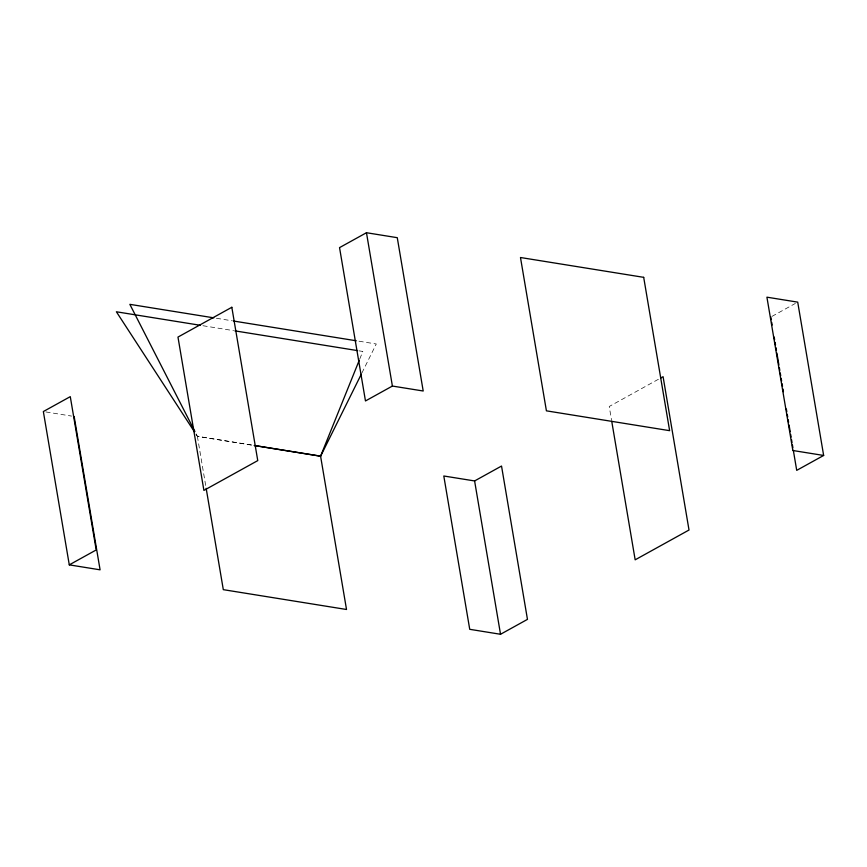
<?xml version="1.0" encoding="UTF-8"?>
<svg xmlns="http://www.w3.org/2000/svg" width="867" height="867" viewBox="0 0 867 867"><rect width="100%" height="100%" fill="white"/><g stroke="black" fill="none" stroke-linecap="round" stroke-linejoin="round"><path stroke-width="0.65" stroke-dasharray="4.33 3.25" d="M359.794 358.927L362.818 351.449L358.819 350.81M361.907 372.951L376.278 343.993L357.627 340.991M658.4 379.28L609.23 406.493L611.484 419.823M771.966 316.39L795.375 303.428M216.425 318.276L232.41 320.844M202.965 325.721L233.602 330.652M45.918 411.955L71.582 416.084M196.137 433.933L197.373 436.329L253.012 445.28L197.373 436.329L195.899 434.064M197.373 436.329L205.934 486.994"/><path stroke-width="1.3" d="M206.162 488.327L223.307 589.658L346.518 609.49L320.584 456.161L359.296 360.173M361.311 374.165L320.617 456.205L254.356 445.519M366.47 232.724L339.539 247.626L365.473 400.955L392.393 386.053L423.204 391.006L397.27 237.688L366.47 232.724L392.393 386.053M69.284 564.861L96.204 549.96L70.281 396.642L43.35 411.543L69.284 564.861L100.084 569.825L74.15 416.496M474.607 480.947L501.527 466.045L527.461 619.374L500.53 634.276L469.73 629.312L443.796 475.994L474.607 480.947L500.53 634.276M660.741 377.99L663.082 376.69L689.016 530.019L635.164 559.822L611.712 421.156M823.65 455.457L792.85 450.504L766.916 297.175L797.716 302.139L823.65 455.457L796.719 470.358L793.338 450.363M213.77 317.842L129.844 304.339L194.912 431.528M233.743 321.061L356.294 340.785M200.299 325.288L116.384 311.784L194.425 431.799M234.935 330.869L357.486 350.593M254.334 445.497L320.584 456.161M770.796 317.04L771.24 319.706M771.695 322.372L772.139 325.038M774.177 337.035L774.621 339.701M775.076 342.367L775.532 345.033M775.976 347.7L776.431 350.366M776.875 353.032L778.913 365.029M779.357 367.706L779.812 370.372M780.257 373.038L780.712 375.704M781.167 378.37L781.611 381.036M782.067 383.702L782.522 386.368M782.966 389.034L783.421 391.7M786.347 409.029L786.803 411.695M787.258 414.361L787.702 417.027M788.157 419.693L788.602 422.359M789.057 425.036L790.184 431.701M790.639 434.367L791.083 437.033M791.538 439.699L791.983 442.365M792.438 445.031L792.893 447.697M231.825 307.276L177.973 337.079L203.908 490.408L257.759 460.605L231.825 307.276M643.693 277.342L520.482 257.51L546.416 410.839L669.627 430.671L643.693 277.342"/></g></svg>
